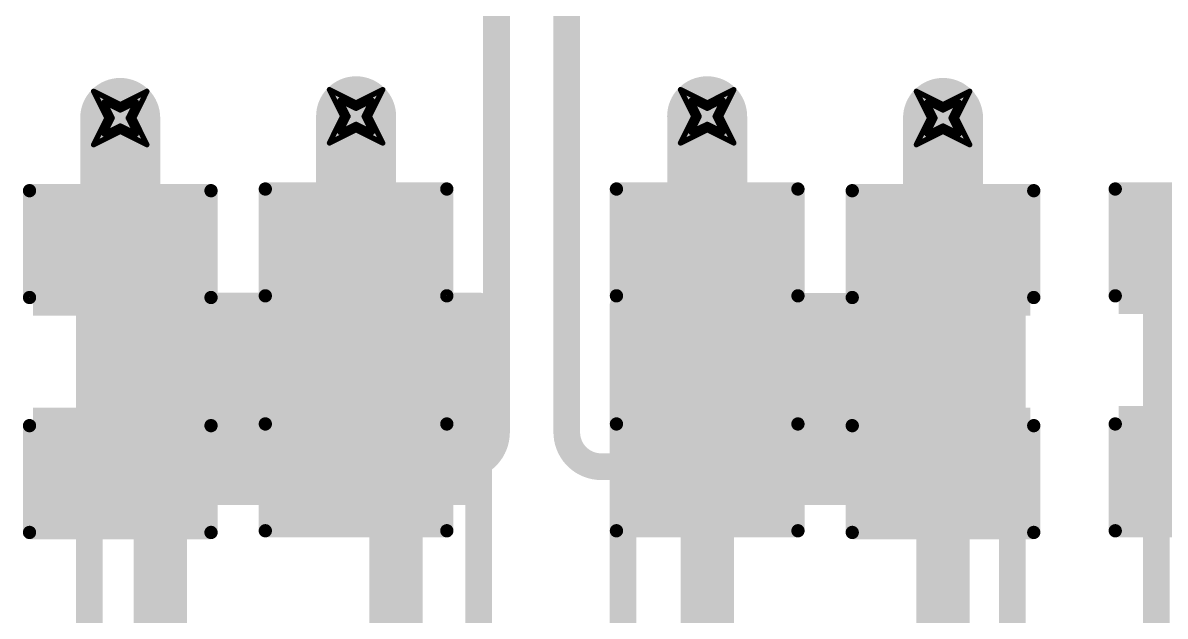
# Model space of a CAD drawing. Header units: inches. Extents: x -2 to 5376, y -4 to 5426.
# Drawn here: x 65.78 to 76.65, y 14.57 to 20.21 of the extents above; entities that cross this region are included whole.
import ezdxf

# ---------------------------------------------------------------- set-up
doc = ezdxf.new("R2010")
doc.units = ezdxf.units.IN
for name, color, linetype in [('Bottom Layer', 5, 'Continuous'), ('Bottom Overlay', 54, 'Continuous'), ('Bottom Paste', 16, 'Continuous'), ('Bottom Solder', 6, 'Continuous'), ('Drill Drawing', 1, 'Continuous'), ('Layer 1', 16, 'Continuous'), ('Layer 2', 76, 'Continuous'), ('Top Layer', 1, 'Continuous'), ('Top Overlay', 2, 'Continuous'), ('Top Paste', 8, 'Continuous'), ('Top Solder', 216, 'Continuous'), ('Via Holes', 16, 'Continuous')]:
    doc.layers.add(name, color=color, linetype=linetype)

# ---------------------------------------------------------------- blocks, each defined once
blk = doc.blocks.new('RES_2512_229')
at = {"layer": 'Top Layer'}
for points in [[(-4.05, 1.7), (-2.45, 1.7), (-2.45, -1.7), (-4.05, -1.7)], [(2.45, 1.7), (4.05, 1.7), (4.05, -1.7), (2.45, -1.7)]]:
    blk.add_hatch(color=1, dxfattribs=at).paths.add_polyline_path(points)
at = {"layer": 'Top Paste'}
for points in [[(-4.05, 1.7), (-2.45, 1.7), (-2.45, -1.7), (-4.05, -1.7)], [(2.45, 1.7), (4.05, 1.7), (4.05, -1.7), (2.45, -1.7)]]:
    blk.add_hatch(color=8, dxfattribs=at).paths.add_polyline_path(points)
at = {"layer": 'Top Solder'}
for points in [[(-4.152, 1.802), (-2.348, 1.802), (-2.348, -1.802), (-4.152, -1.802)], [(2.348, 1.802), (4.152, 1.802), (4.152, -1.802), (2.348, -1.802)]]:
    blk.add_hatch(color=216, dxfattribs=at).paths.add_polyline_path(points)
at = {"layer": 'Top Overlay'}
for points in [[(4.237, 1.854, 0.254, 0.254, 0), (-4.242, 1.854, 0.254, 0.254, 0)], [(-4.242, -1.854, 0.254, 0.254, 0), (-4.242, 1.854, 0.254, 0.254, 0)], [(4.237, -1.854, 0.254, 0.254, 0), (4.237, 1.854, 0.254, 0.254, 0)], [(4.237, -1.854, 0.254, 0.254, 0), (-4.242, -1.854, 0.254, 0.254, 0)]]:
    blk.add_lwpolyline(points, format="xyseb", dxfattribs=at)
for points in [[(-4.305, 1.854, 0.127, 0.127, 1), (-4.178, 1.854, 0.127, 0.127, 1)], [(-4.305, 1.854, 0.127, 0.127, 1), (-4.178, 1.854, 0.127, 0.127, 1)], [(4.173, 1.854, 0.127, 0.127, 1), (4.3, 1.854, 0.127, 0.127, 1)], [(4.173, 1.854, 0.127, 0.127, 1), (4.3, 1.854, 0.127, 0.127, 1)], [(-4.305, -1.854, 0.127, 0.127, 1), (-4.178, -1.854, 0.127, 0.127, 1)], [(-4.305, -1.854, 0.127, 0.127, 1), (-4.178, -1.854, 0.127, 0.127, 1)], [(4.173, -1.854, 0.127, 0.127, 1), (4.3, -1.854, 0.127, 0.127, 1)], [(4.173, -1.854, 0.127, 0.127, 1), (4.3, -1.854, 0.127, 0.127, 1)]]:
    blk.add_lwpolyline(points, format="xyseb", close=True, dxfattribs=at)
blk = doc.blocks.new('RES_2512_236')
at = {"layer": 'Top Layer'}
for points in [[(-4.05, 1.7), (-2.45, 1.7), (-2.45, -1.7), (-4.05, -1.7)], [(2.45, 1.7), (4.05, 1.7), (4.05, -1.7), (2.45, -1.7)]]:
    blk.add_hatch(color=1, dxfattribs=at).paths.add_polyline_path(points)
at = {"layer": 'Top Paste'}
for points in [[(-4.05, 1.7), (-2.45, 1.7), (-2.45, -1.7), (-4.05, -1.7)], [(2.45, 1.7), (4.05, 1.7), (4.05, -1.7), (2.45, -1.7)]]:
    blk.add_hatch(color=8, dxfattribs=at).paths.add_polyline_path(points)
at = {"layer": 'Top Solder'}
for points in [[(-4.152, 1.802), (-2.348, 1.802), (-2.348, -1.802), (-4.152, -1.802)], [(2.348, 1.802), (4.152, 1.802), (4.152, -1.802), (2.348, -1.802)]]:
    blk.add_hatch(color=216, dxfattribs=at).paths.add_polyline_path(points)
at = {"layer": 'Top Overlay'}
for points in [[(-4.242, 1.854, 0.254, 0.254, 0), (4.237, 1.854, 0.254, 0.254, 0)], [(-4.242, 1.854, 0.254, 0.254, 0), (-4.242, -1.854, 0.254, 0.254, 0)], [(4.237, 1.854, 0.254, 0.254, 0), (4.237, -1.854, 0.254, 0.254, 0)], [(-4.242, -1.854, 0.254, 0.254, 0), (4.237, -1.854, 0.254, 0.254, 0)]]:
    blk.add_lwpolyline(points, format="xyseb", dxfattribs=at)
for points in [[(-4.305, 1.854, 0.127, 0.127, 1), (-4.178, 1.854, 0.127, 0.127, 1)], [(-4.305, 1.854, 0.127, 0.127, 1), (-4.178, 1.854, 0.127, 0.127, 1)], [(4.173, 1.854, 0.127, 0.127, 1), (4.3, 1.854, 0.127, 0.127, 1)], [(4.173, 1.854, 0.127, 0.127, 1), (4.3, 1.854, 0.127, 0.127, 1)], [(-4.305, -1.854, 0.127, 0.127, 1), (-4.178, -1.854, 0.127, 0.127, 1)], [(-4.305, -1.854, 0.127, 0.127, 1), (-4.178, -1.854, 0.127, 0.127, 1)], [(4.173, -1.854, 0.127, 0.127, 1), (4.3, -1.854, 0.127, 0.127, 1)], [(4.173, -1.854, 0.127, 0.127, 1), (4.3, -1.854, 0.127, 0.127, 1)]]:
    blk.add_lwpolyline(points, format="xyseb", close=True, dxfattribs=at)
blk = doc.blocks.new('RES_2512_237')
at = {"layer": 'Top Layer'}
for points in [[(-4.05, 1.7), (-2.45, 1.7), (-2.45, -1.7), (-4.05, -1.7)], [(2.45, 1.7), (4.05, 1.7), (4.05, -1.7), (2.45, -1.7)]]:
    blk.add_hatch(color=1, dxfattribs=at).paths.add_polyline_path(points)
at = {"layer": 'Top Paste'}
for points in [[(-4.05, 1.7), (-2.45, 1.7), (-2.45, -1.7), (-4.05, -1.7)], [(2.45, 1.7), (4.05, 1.7), (4.05, -1.7), (2.45, -1.7)]]:
    blk.add_hatch(color=8, dxfattribs=at).paths.add_polyline_path(points)
at = {"layer": 'Top Solder'}
for points in [[(-4.152, 1.802), (-2.348, 1.802), (-2.348, -1.802), (-4.152, -1.802)], [(2.348, 1.802), (4.152, 1.802), (4.152, -1.802), (2.348, -1.802)]]:
    blk.add_hatch(color=216, dxfattribs=at).paths.add_polyline_path(points)
at = {"layer": 'Top Overlay'}
for points in [[(4.237, 1.854, 0.254, 0.254, 0), (-4.242, 1.854, 0.254, 0.254, 0)], [(-4.242, -1.854, 0.254, 0.254, 0), (-4.242, 1.854, 0.254, 0.254, 0)], [(4.237, -1.854, 0.254, 0.254, 0), (4.237, 1.854, 0.254, 0.254, 0)], [(4.237, -1.854, 0.254, 0.254, 0), (-4.242, -1.854, 0.254, 0.254, 0)]]:
    blk.add_lwpolyline(points, format="xyseb", dxfattribs=at)
for points in [[(-4.305, 1.854, 0.127, 0.127, 1), (-4.178, 1.854, 0.127, 0.127, 1)], [(-4.305, 1.854, 0.127, 0.127, 1), (-4.178, 1.854, 0.127, 0.127, 1)], [(4.173, 1.854, 0.127, 0.127, 1), (4.3, 1.854, 0.127, 0.127, 1)], [(4.173, 1.854, 0.127, 0.127, 1), (4.3, 1.854, 0.127, 0.127, 1)], [(-4.305, -1.854, 0.127, 0.127, 1), (-4.178, -1.854, 0.127, 0.127, 1)], [(-4.305, -1.854, 0.127, 0.127, 1), (-4.178, -1.854, 0.127, 0.127, 1)], [(4.173, -1.854, 0.127, 0.127, 1), (4.3, -1.854, 0.127, 0.127, 1)], [(4.173, -1.854, 0.127, 0.127, 1), (4.3, -1.854, 0.127, 0.127, 1)]]:
    blk.add_lwpolyline(points, format="xyseb", close=True, dxfattribs=at)
blk = doc.blocks.new('C___0805_B_342')
at = {"layer": 'Bottom Layer'}
for points in [[(-1.524, 0.762), (-0.508, 0.762), (-0.508, -0.762), (-1.524, -0.762)], [(0.508, 0.762), (1.524, 0.762), (1.524, -0.762), (0.508, -0.762)]]:
    blk.add_hatch(color=5, dxfattribs=at).paths.add_polyline_path(points)
at = {"layer": 'Bottom Paste'}
for points in [[(-1.524, 0.762), (-0.508, 0.762), (-0.508, -0.762), (-1.524, -0.762)], [(0.508, 0.762), (1.524, 0.762), (1.524, -0.762), (0.508, -0.762)]]:
    blk.add_hatch(color=16, dxfattribs=at).paths.add_polyline_path(points)
at = {"layer": 'Bottom Solder'}
for points in [[(-1.594, 0.832), (-0.438, 0.832), (-0.438, -0.832), (-1.594, -0.832)], [(0.438, 0.832), (1.594, 0.832), (1.594, -0.832), (0.438, -0.832)]]:
    blk.add_hatch(color=6, dxfattribs=at).paths.add_polyline_path(points)
at = {"layer": 'Bottom Overlay'}
for points in [[(-0.61, 0.864, 0.127, 0.127, 0), (-1.626, 0.864, 0.127, 0.127, 0)], [(-1.626, -0.864, 0.127, 0.127, 0), (-1.626, 0.864, 0.127, 0.127, 0)], [(1.626, 0.864, 0.127, 0.127, 0), (0.61, 0.864, 0.127, 0.127, 0)], [(1.626, -0.864, 0.127, 0.127, 0), (1.626, 0.864, 0.127, 0.127, 0)], [(-0.61, -0.864, 0.127, 0.127, 0), (-1.626, -0.864, 0.127, 0.127, 0)], [(1.626, -0.864, 0.127, 0.127, 0), (0.61, -0.864, 0.127, 0.127, 0)]]:
    blk.add_lwpolyline(points, format="xyseb", dxfattribs=at)
for points in [[(-1.657, 0.864, 0.0635, 0.0635, 1), (-1.594, 0.864, 0.0635, 0.0635, 1)], [(-1.657, 0.864, 0.0635, 0.0635, 1), (-1.594, 0.864, 0.0635, 0.0635, 1)], [(-0.641, 0.864, 0.0635, 0.0635, 1), (-0.578, 0.864, 0.0635, 0.0635, 1)], [(0.578, 0.864, 0.0635, 0.0635, 1), (0.641, 0.864, 0.0635, 0.0635, 1)], [(1.594, 0.864, 0.0635, 0.0635, 1), (1.657, 0.864, 0.0635, 0.0635, 1)], [(1.594, 0.864, 0.0635, 0.0635, 1), (1.657, 0.864, 0.0635, 0.0635, 1)], [(-1.657, -0.864, 0.0635, 0.0635, 1), (-1.594, -0.864, 0.0635, 0.0635, 1)], [(-1.657, -0.864, 0.0635, 0.0635, 1), (-1.594, -0.864, 0.0635, 0.0635, 1)], [(-0.641, -0.864, 0.0635, 0.0635, 1), (-0.578, -0.864, 0.0635, 0.0635, 1)], [(0.578, -0.864, 0.0635, 0.0635, 1), (0.641, -0.864, 0.0635, 0.0635, 1)], [(1.594, -0.864, 0.0635, 0.0635, 1), (1.657, -0.864, 0.0635, 0.0635, 1)], [(1.594, -0.864, 0.0635, 0.0635, 1), (1.657, -0.864, 0.0635, 0.0635, 1)]]:
    blk.add_lwpolyline(points, format="xyseb", close=True, dxfattribs=at)
blk = doc.blocks.new('C___0805_B_343')
at = {"layer": 'Bottom Layer'}
for points in [[(-1.524, 0.762), (-0.508, 0.762), (-0.508, -0.762), (-1.524, -0.762)], [(0.508, 0.762), (1.524, 0.762), (1.524, -0.762), (0.508, -0.762)]]:
    blk.add_hatch(color=5, dxfattribs=at).paths.add_polyline_path(points)
at = {"layer": 'Bottom Paste'}
for points in [[(-1.524, 0.762), (-0.508, 0.762), (-0.508, -0.762), (-1.524, -0.762)], [(0.508, 0.762), (1.524, 0.762), (1.524, -0.762), (0.508, -0.762)]]:
    blk.add_hatch(color=16, dxfattribs=at).paths.add_polyline_path(points)
at = {"layer": 'Bottom Solder'}
for points in [[(-1.594, 0.832), (-0.438, 0.832), (-0.438, -0.832), (-1.594, -0.832)], [(0.438, 0.832), (1.594, 0.832), (1.594, -0.832), (0.438, -0.832)]]:
    blk.add_hatch(color=6, dxfattribs=at).paths.add_polyline_path(points)
at = {"layer": 'Bottom Overlay'}
for points in [[(-1.626, 0.864, 0.127, 0.127, 0), (-0.61, 0.864, 0.127, 0.127, 0)], [(-1.626, 0.864, 0.127, 0.127, 0), (-1.626, -0.864, 0.127, 0.127, 0)], [(0.61, 0.864, 0.127, 0.127, 0), (1.626, 0.864, 0.127, 0.127, 0)], [(1.626, 0.864, 0.127, 0.127, 0), (1.626, -0.864, 0.127, 0.127, 0)], [(-1.626, -0.864, 0.127, 0.127, 0), (-0.61, -0.864, 0.127, 0.127, 0)], [(0.61, -0.864, 0.127, 0.127, 0), (1.626, -0.864, 0.127, 0.127, 0)]]:
    blk.add_lwpolyline(points, format="xyseb", dxfattribs=at)
for points in [[(-1.657, 0.864, 0.0635, 0.0635, 1), (-1.594, 0.864, 0.0635, 0.0635, 1)], [(-1.657, 0.864, 0.0635, 0.0635, 1), (-1.594, 0.864, 0.0635, 0.0635, 1)], [(-0.641, 0.864, 0.0635, 0.0635, 1), (-0.578, 0.864, 0.0635, 0.0635, 1)], [(0.578, 0.864, 0.0635, 0.0635, 1), (0.641, 0.864, 0.0635, 0.0635, 1)], [(1.594, 0.864, 0.0635, 0.0635, 1), (1.657, 0.864, 0.0635, 0.0635, 1)], [(1.594, 0.864, 0.0635, 0.0635, 1), (1.657, 0.864, 0.0635, 0.0635, 1)], [(-1.657, -0.864, 0.0635, 0.0635, 1), (-1.594, -0.864, 0.0635, 0.0635, 1)], [(-1.657, -0.864, 0.0635, 0.0635, 1), (-1.594, -0.864, 0.0635, 0.0635, 1)], [(-0.641, -0.864, 0.0635, 0.0635, 1), (-0.578, -0.864, 0.0635, 0.0635, 1)], [(0.578, -0.864, 0.0635, 0.0635, 1), (0.641, -0.864, 0.0635, 0.0635, 1)], [(1.594, -0.864, 0.0635, 0.0635, 1), (1.657, -0.864, 0.0635, 0.0635, 1)], [(1.594, -0.864, 0.0635, 0.0635, 1), (1.657, -0.864, 0.0635, 0.0635, 1)]]:
    blk.add_lwpolyline(points, format="xyseb", close=True, dxfattribs=at)
blk = doc.blocks.new('C___0805_B_344')
at = {"layer": 'Bottom Layer'}
for points in [[(-1.524, 0.762), (-0.508, 0.762), (-0.508, -0.762), (-1.524, -0.762)], [(0.508, 0.762), (1.524, 0.762), (1.524, -0.762), (0.508, -0.762)]]:
    blk.add_hatch(color=5, dxfattribs=at).paths.add_polyline_path(points)
at = {"layer": 'Bottom Paste'}
for points in [[(-1.524, 0.762), (-0.508, 0.762), (-0.508, -0.762), (-1.524, -0.762)], [(0.508, 0.762), (1.524, 0.762), (1.524, -0.762), (0.508, -0.762)]]:
    blk.add_hatch(color=16, dxfattribs=at).paths.add_polyline_path(points)
at = {"layer": 'Bottom Solder'}
for points in [[(-1.594, 0.832), (-0.438, 0.832), (-0.438, -0.832), (-1.594, -0.832)], [(0.438, 0.832), (1.594, 0.832), (1.594, -0.832), (0.438, -0.832)]]:
    blk.add_hatch(color=6, dxfattribs=at).paths.add_polyline_path(points)
at = {"layer": 'Bottom Overlay'}
for points in [[(-1.626, 0.864, 0.127, 0.127, 0), (-0.61, 0.864, 0.127, 0.127, 0)], [(-1.626, 0.864, 0.127, 0.127, 0), (-1.626, -0.864, 0.127, 0.127, 0)], [(0.61, 0.864, 0.127, 0.127, 0), (1.626, 0.864, 0.127, 0.127, 0)], [(1.626, 0.864, 0.127, 0.127, 0), (1.626, -0.864, 0.127, 0.127, 0)], [(-1.626, -0.864, 0.127, 0.127, 0), (-0.61, -0.864, 0.127, 0.127, 0)], [(0.61, -0.864, 0.127, 0.127, 0), (1.626, -0.864, 0.127, 0.127, 0)]]:
    blk.add_lwpolyline(points, format="xyseb", dxfattribs=at)
for points in [[(-1.657, 0.864, 0.0635, 0.0635, 1), (-1.594, 0.864, 0.0635, 0.0635, 1)], [(-1.657, 0.864, 0.0635, 0.0635, 1), (-1.594, 0.864, 0.0635, 0.0635, 1)], [(-0.641, 0.864, 0.0635, 0.0635, 1), (-0.578, 0.864, 0.0635, 0.0635, 1)], [(0.578, 0.864, 0.0635, 0.0635, 1), (0.641, 0.864, 0.0635, 0.0635, 1)], [(1.594, 0.864, 0.0635, 0.0635, 1), (1.657, 0.864, 0.0635, 0.0635, 1)], [(1.594, 0.864, 0.0635, 0.0635, 1), (1.657, 0.864, 0.0635, 0.0635, 1)], [(-1.657, -0.864, 0.0635, 0.0635, 1), (-1.594, -0.864, 0.0635, 0.0635, 1)], [(-1.657, -0.864, 0.0635, 0.0635, 1), (-1.594, -0.864, 0.0635, 0.0635, 1)], [(-0.641, -0.864, 0.0635, 0.0635, 1), (-0.578, -0.864, 0.0635, 0.0635, 1)], [(0.578, -0.864, 0.0635, 0.0635, 1), (0.641, -0.864, 0.0635, 0.0635, 1)], [(1.594, -0.864, 0.0635, 0.0635, 1), (1.657, -0.864, 0.0635, 0.0635, 1)], [(1.594, -0.864, 0.0635, 0.0635, 1), (1.657, -0.864, 0.0635, 0.0635, 1)]]:
    blk.add_lwpolyline(points, format="xyseb", close=True, dxfattribs=at)
blk = doc.blocks.new('C___0805_B_345')
at = {"layer": 'Bottom Layer'}
for points in [[(-1.524, 0.762), (-0.508, 0.762), (-0.508, -0.762), (-1.524, -0.762)], [(0.508, 0.762), (1.524, 0.762), (1.524, -0.762), (0.508, -0.762)]]:
    blk.add_hatch(color=5, dxfattribs=at).paths.add_polyline_path(points)
at = {"layer": 'Bottom Paste'}
for points in [[(-1.524, 0.762), (-0.508, 0.762), (-0.508, -0.762), (-1.524, -0.762)], [(0.508, 0.762), (1.524, 0.762), (1.524, -0.762), (0.508, -0.762)]]:
    blk.add_hatch(color=16, dxfattribs=at).paths.add_polyline_path(points)
at = {"layer": 'Bottom Solder'}
for points in [[(-1.594, 0.832), (-0.438, 0.832), (-0.438, -0.832), (-1.594, -0.832)], [(0.438, 0.832), (1.594, 0.832), (1.594, -0.832), (0.438, -0.832)]]:
    blk.add_hatch(color=6, dxfattribs=at).paths.add_polyline_path(points)
at = {"layer": 'Bottom Overlay'}
for points in [[(-0.61, 0.864, 0.127, 0.127, 0), (-1.626, 0.864, 0.127, 0.127, 0)], [(-1.626, -0.864, 0.127, 0.127, 0), (-1.626, 0.864, 0.127, 0.127, 0)], [(1.626, 0.864, 0.127, 0.127, 0), (0.61, 0.864, 0.127, 0.127, 0)], [(1.626, -0.864, 0.127, 0.127, 0), (1.626, 0.864, 0.127, 0.127, 0)], [(-0.61, -0.864, 0.127, 0.127, 0), (-1.626, -0.864, 0.127, 0.127, 0)], [(1.626, -0.864, 0.127, 0.127, 0), (0.61, -0.864, 0.127, 0.127, 0)]]:
    blk.add_lwpolyline(points, format="xyseb", dxfattribs=at)
for points in [[(-1.657, 0.864, 0.0635, 0.0635, 1), (-1.594, 0.864, 0.0635, 0.0635, 1)], [(-1.657, 0.864, 0.0635, 0.0635, 1), (-1.594, 0.864, 0.0635, 0.0635, 1)], [(-0.641, 0.864, 0.0635, 0.0635, 1), (-0.578, 0.864, 0.0635, 0.0635, 1)], [(0.578, 0.864, 0.0635, 0.0635, 1), (0.641, 0.864, 0.0635, 0.0635, 1)], [(1.594, 0.864, 0.0635, 0.0635, 1), (1.657, 0.864, 0.0635, 0.0635, 1)], [(1.594, 0.864, 0.0635, 0.0635, 1), (1.657, 0.864, 0.0635, 0.0635, 1)], [(-1.657, -0.864, 0.0635, 0.0635, 1), (-1.594, -0.864, 0.0635, 0.0635, 1)], [(-1.657, -0.864, 0.0635, 0.0635, 1), (-1.594, -0.864, 0.0635, 0.0635, 1)], [(-0.641, -0.864, 0.0635, 0.0635, 1), (-0.578, -0.864, 0.0635, 0.0635, 1)], [(0.578, -0.864, 0.0635, 0.0635, 1), (0.641, -0.864, 0.0635, 0.0635, 1)], [(1.594, -0.864, 0.0635, 0.0635, 1), (1.657, -0.864, 0.0635, 0.0635, 1)], [(1.594, -0.864, 0.0635, 0.0635, 1), (1.657, -0.864, 0.0635, 0.0635, 1)]]:
    blk.add_lwpolyline(points, format="xyseb", close=True, dxfattribs=at)
blk = doc.blocks.new('C___0805_B_346')
at = {"layer": 'Bottom Layer'}
for points in [[(-1.524, 0.762), (-0.508, 0.762), (-0.508, -0.762), (-1.524, -0.762)], [(0.508, 0.762), (1.524, 0.762), (1.524, -0.762), (0.508, -0.762)]]:
    blk.add_hatch(color=5, dxfattribs=at).paths.add_polyline_path(points)
at = {"layer": 'Bottom Paste'}
for points in [[(-1.524, 0.762), (-0.508, 0.762), (-0.508, -0.762), (-1.524, -0.762)], [(0.508, 0.762), (1.524, 0.762), (1.524, -0.762), (0.508, -0.762)]]:
    blk.add_hatch(color=16, dxfattribs=at).paths.add_polyline_path(points)
at = {"layer": 'Bottom Solder'}
for points in [[(-1.594, 0.832), (-0.438, 0.832), (-0.438, -0.832), (-1.594, -0.832)], [(0.438, 0.832), (1.594, 0.832), (1.594, -0.832), (0.438, -0.832)]]:
    blk.add_hatch(color=6, dxfattribs=at).paths.add_polyline_path(points)
at = {"layer": 'Bottom Overlay'}
for points in [[(-0.61, 0.864, 0.127, 0.127, 0), (-1.626, 0.864, 0.127, 0.127, 0)], [(-1.626, -0.864, 0.127, 0.127, 0), (-1.626, 0.864, 0.127, 0.127, 0)], [(1.626, 0.864, 0.127, 0.127, 0), (0.61, 0.864, 0.127, 0.127, 0)], [(1.626, -0.864, 0.127, 0.127, 0), (1.626, 0.864, 0.127, 0.127, 0)], [(-0.61, -0.864, 0.127, 0.127, 0), (-1.626, -0.864, 0.127, 0.127, 0)], [(1.626, -0.864, 0.127, 0.127, 0), (0.61, -0.864, 0.127, 0.127, 0)]]:
    blk.add_lwpolyline(points, format="xyseb", dxfattribs=at)
for points in [[(-1.657, 0.864, 0.0635, 0.0635, 1), (-1.594, 0.864, 0.0635, 0.0635, 1)], [(-1.657, 0.864, 0.0635, 0.0635, 1), (-1.594, 0.864, 0.0635, 0.0635, 1)], [(-0.641, 0.864, 0.0635, 0.0635, 1), (-0.578, 0.864, 0.0635, 0.0635, 1)], [(0.578, 0.864, 0.0635, 0.0635, 1), (0.641, 0.864, 0.0635, 0.0635, 1)], [(1.594, 0.864, 0.0635, 0.0635, 1), (1.657, 0.864, 0.0635, 0.0635, 1)], [(1.594, 0.864, 0.0635, 0.0635, 1), (1.657, 0.864, 0.0635, 0.0635, 1)], [(-1.657, -0.864, 0.0635, 0.0635, 1), (-1.594, -0.864, 0.0635, 0.0635, 1)], [(-1.657, -0.864, 0.0635, 0.0635, 1), (-1.594, -0.864, 0.0635, 0.0635, 1)], [(-0.641, -0.864, 0.0635, 0.0635, 1), (-0.578, -0.864, 0.0635, 0.0635, 1)], [(0.578, -0.864, 0.0635, 0.0635, 1), (0.641, -0.864, 0.0635, 0.0635, 1)], [(1.594, -0.864, 0.0635, 0.0635, 1), (1.657, -0.864, 0.0635, 0.0635, 1)], [(1.594, -0.864, 0.0635, 0.0635, 1), (1.657, -0.864, 0.0635, 0.0635, 1)]]:
    blk.add_lwpolyline(points, format="xyseb", close=True, dxfattribs=at)

msp = doc.modelspace()

# ---------------------------------------------------------------- hatches: boundary and pattern name
at = {"layer": 'Bottom Layer'}
h = msp.add_hatch(color=5, dxfattribs=at)
edge = h.paths.add_edge_path()
edge.add_arc((66.705, 19.304), 0.3, 0, 360)
h = msp.add_hatch(color=5, dxfattribs=at)
edge = h.paths.add_edge_path()
edge.add_arc((68.95, 19.32), 0.3, 0, 360)
h = msp.add_hatch(color=5, dxfattribs=at)
edge = h.paths.add_edge_path()
edge.add_arc((72.293, 19.32), 0.3, 0, 360)
h = msp.add_hatch(color=5, dxfattribs=at)
edge = h.paths.add_edge_path()
edge.add_arc((74.538, 19.304), 0.3, 0, 360)
at = {"layer": 'Layer 1'}
h = msp.add_hatch(color=16, dxfattribs=at)
edge = h.paths.add_edge_path()
edge.add_arc((66.705, 19.304), 0.3, 0, 360)
h = msp.add_hatch(color=16, dxfattribs=at)
edge = h.paths.add_edge_path()
edge.add_arc((68.95, 19.32), 0.3, 0, 360)
h = msp.add_hatch(color=16, dxfattribs=at)
edge = h.paths.add_edge_path()
edge.add_arc((72.293, 19.32), 0.3, 0, 360)
h = msp.add_hatch(color=16, dxfattribs=at)
edge = h.paths.add_edge_path()
edge.add_arc((74.538, 19.304), 0.3, 0, 360)
at = {"layer": 'Layer 2'}
h = msp.add_hatch(color=76, dxfattribs=at)
edge = h.paths.add_edge_path()
edge.add_arc((66.705, 19.304), 0.3, 0, 360)
h = msp.add_hatch(color=76, dxfattribs=at)
edge = h.paths.add_edge_path()
edge.add_arc((68.95, 19.32), 0.3, 0, 360)
h = msp.add_hatch(color=76, dxfattribs=at)
edge = h.paths.add_edge_path()
edge.add_arc((72.293, 19.32), 0.3, 0, 360)
h = msp.add_hatch(color=76, dxfattribs=at)
edge = h.paths.add_edge_path()
edge.add_arc((74.538, 19.304), 0.3, 0, 360)
at = {"layer": 'Top Layer'}
h = msp.add_hatch(color=1, dxfattribs=at)
edge = h.paths.add_edge_path()
edge.add_arc((66.705, 19.304), 0.3, 0, 360)
h = msp.add_hatch(color=1, dxfattribs=at)
edge = h.paths.add_edge_path()
edge.add_arc((68.95, 19.32), 0.3, 0, 360)
h = msp.add_hatch(color=1, dxfattribs=at)
edge = h.paths.add_edge_path()
edge.add_arc((72.293, 19.32), 0.3, 0, 360)
h = msp.add_hatch(color=1, dxfattribs=at)
edge = h.paths.add_edge_path()
edge.add_arc((74.538, 19.304), 0.3, 0, 360)
at = {"layer": 'Via Holes'}
h = msp.add_hatch(color=7, dxfattribs=at)
edge = h.paths.add_edge_path()
edge.add_arc((68.95, 19.32), 0.15, 0, 360)
h = msp.add_hatch(color=7, dxfattribs=at)
edge = h.paths.add_edge_path()
edge.add_arc((72.293, 19.32), 0.15, 0, 360)
h = msp.add_hatch(color=7, dxfattribs=at)
edge = h.paths.add_edge_path()
edge.add_arc((66.705, 19.304), 0.15, 0, 360)
h = msp.add_hatch(color=7, dxfattribs=at)
edge = h.paths.add_edge_path()
edge.add_arc((74.538, 19.304), 0.15, 0, 360)

# ---------------------------------------------------------------- linework, layer by layer
at = {"layer": 'Bottom Layer'}
for points in [[(70.287, 16.315, 0.254, 0.254, 0), (70.287, 22.98, 0.254, 0.254, 0)], [(70.956, 16.315, 0.254, 0.254, 0), (70.956, 22.517, 0.254, 0.254, 0)], [(66.705, 18.003, 0.762, 0.762, 0), (66.705, 19.304, 0.762, 0.762, 0)], [(68.95, 18.019, 0.762, 0.762, 0), (68.95, 19.32, 0.762, 0.762, 0)], [(72.293, 18.019, 0.762, 0.762, 0), (72.293, 19.32, 0.762, 0.762, 0)], [(74.538, 18.003, 0.762, 0.762, 0), (74.538, 19.304, 0.762, 0.762, 0)], [(70.287, 16.315, 0.254, 0.254, -0.414214), (69.96, 15.987, 0.254, 0.254, 0)], [(71.283, 15.987, 0.254, 0.254, -0.414214), (70.956, 16.315, 0.254, 0.254, 0)], [(67.086, 15.971, 0.508, 0.508, 0), (67.086, 15.717, 0.508, 0.508, 0)], [(69.331, 13.926, 0.508, 0.508, 0), (69.331, 15.987, 0.508, 0.508, 0)], [(72.293, 13.913, 0.508, 0.508, 0), (72.293, 15.974, 0.508, 0.508, 0)], [(74.538, 15.704, 0.508, 0.508, 0), (74.538, 15.958, 0.508, 0.508, 0)], [(68.95, 15.987, 0.254, 0.254, 0), (69.331, 15.987, 0.254, 0.254, 0)], [(69.331, 15.987, 0.254, 0.254, 0), (69.96, 15.987, 0.254, 0.254, 0)], [(71.283, 15.987, 0.254, 0.254, 0), (72.293, 15.987, 0.254, 0.254, 0)], [(72.292, 15.974, 0.254, 0.254, 0), (72.293, 15.974, 0.254, 0.254, 0)], [(67.086, 14.053, 0.508, 0.508, 0), (67.086, 15.717, 0.508, 0.508, 0)], [(74.538, 14.04, 0.508, 0.508, 0), (74.538, 15.704, 0.508, 0.508, 0)]]:
    msp.add_lwpolyline(points, format="xyseb", dxfattribs=at)
for points in [[(66.514, 19.304, 0.381, 0.381, 1), (66.895, 19.304, 0.381, 0.381, 1)], [(68.76, 19.32, 0.381, 0.381, 1), (69.141, 19.32, 0.381, 0.381, 1)], [(72.102, 19.32, 0.381, 0.381, 1), (72.483, 19.32, 0.381, 0.381, 1)], [(74.348, 19.304, 0.381, 0.381, 1), (74.729, 19.304, 0.381, 0.381, 1)], [(66.514, 18.003, 0.381, 0.381, 1), (66.895, 18.003, 0.381, 0.381, 1)], [(68.76, 18.019, 0.381, 0.381, 1), (69.141, 18.019, 0.381, 0.381, 1)], [(72.102, 18.019, 0.381, 0.381, 1), (72.483, 18.019, 0.381, 0.381, 1)], [(74.348, 18.003, 0.381, 0.381, 1), (74.729, 18.003, 0.381, 0.381, 1)], [(70.224, 16.315, 0.127, 0.127, 1), (70.351, 16.315, 0.127, 0.127, 1)], [(70.224, 16.315, 0.127, 0.127, 1), (70.351, 16.315, 0.127, 0.127, 1)], [(70.892, 16.315, 0.127, 0.127, 1), (71.019, 16.315, 0.127, 0.127, 1)], [(70.892, 16.315, 0.127, 0.127, 1), (71.019, 16.315, 0.127, 0.127, 1)], [(66.959, 15.971, 0.254, 0.254, 1), (67.213, 15.971, 0.254, 0.254, 1)], [(69.204, 15.987, 0.254, 0.254, 1), (69.458, 15.987, 0.254, 0.254, 1)], [(72.166, 15.974, 0.254, 0.254, 1), (72.42, 15.974, 0.254, 0.254, 1)], [(74.411, 15.958, 0.254, 0.254, 1), (74.665, 15.958, 0.254, 0.254, 1)], [(68.887, 15.987, 0.127, 0.127, 1), (69.014, 15.987, 0.127, 0.127, 1)], [(69.268, 15.987, 0.127, 0.127, 1), (69.395, 15.987, 0.127, 0.127, 1)], [(69.268, 15.987, 0.127, 0.127, 1), (69.395, 15.987, 0.127, 0.127, 1)], [(69.896, 15.987, 0.127, 0.127, 1), (70.023, 15.987, 0.127, 0.127, 1)], [(69.896, 15.987, 0.127, 0.127, 1), (70.023, 15.987, 0.127, 0.127, 1)], [(71.22, 15.987, 0.127, 0.127, 1), (71.347, 15.987, 0.127, 0.127, 1)], [(71.22, 15.987, 0.127, 0.127, 1), (71.347, 15.987, 0.127, 0.127, 1)], [(72.229, 15.974, 0.127, 0.127, 1), (72.356, 15.974, 0.127, 0.127, 1)], [(72.229, 15.987, 0.127, 0.127, 1), (72.356, 15.987, 0.127, 0.127, 1)], [(72.229, 15.974, 0.127, 0.127, 1), (72.356, 15.974, 0.127, 0.127, 1)], [(66.959, 15.717, 0.254, 0.254, 1), (67.213, 15.717, 0.254, 0.254, 1)], [(66.959, 15.717, 0.254, 0.254, 1), (67.213, 15.717, 0.254, 0.254, 1)], [(74.411, 15.704, 0.254, 0.254, 1), (74.665, 15.704, 0.254, 0.254, 1)], [(74.411, 15.704, 0.254, 0.254, 1), (74.665, 15.704, 0.254, 0.254, 1)]]:
    msp.add_lwpolyline(points, format="xyseb", close=True, dxfattribs=at)
at = {"layer": 'Drill Drawing'}
for points in [[(66.451, 19.558, 0.0508, 0.0508, 0), (66.705, 19.431, 0.0508, 0.0508, 0)], [(66.451, 19.558, 0.0508, 0.0508, 0), (66.578, 19.304, 0.0508, 0.0508, 0)], [(66.705, 19.431, 0.0508, 0.0508, 0), (66.959, 19.558, 0.0508, 0.0508, 0)], [(66.832, 19.304, 0.0508, 0.0508, 0), (66.959, 19.558, 0.0508, 0.0508, 0)], [(68.696, 19.574, 0.0508, 0.0508, 0), (68.95, 19.447, 0.0508, 0.0508, 0)], [(68.696, 19.574, 0.0508, 0.0508, 0), (68.823, 19.32, 0.0508, 0.0508, 0)], [(68.95, 19.447, 0.0508, 0.0508, 0), (69.204, 19.574, 0.0508, 0.0508, 0)], [(69.077, 19.32, 0.0508, 0.0508, 0), (69.204, 19.574, 0.0508, 0.0508, 0)], [(72.039, 19.574, 0.0508, 0.0508, 0), (72.293, 19.447, 0.0508, 0.0508, 0)], [(72.039, 19.574, 0.0508, 0.0508, 0), (72.166, 19.32, 0.0508, 0.0508, 0)], [(72.293, 19.447, 0.0508, 0.0508, 0), (72.547, 19.574, 0.0508, 0.0508, 0)], [(72.42, 19.32, 0.0508, 0.0508, 0), (72.547, 19.574, 0.0508, 0.0508, 0)], [(74.284, 19.558, 0.0508, 0.0508, 0), (74.538, 19.431, 0.0508, 0.0508, 0)], [(74.284, 19.558, 0.0508, 0.0508, 0), (74.411, 19.304, 0.0508, 0.0508, 0)], [(74.538, 19.431, 0.0508, 0.0508, 0), (74.792, 19.558, 0.0508, 0.0508, 0)], [(74.665, 19.304, 0.0508, 0.0508, 0), (74.792, 19.558, 0.0508, 0.0508, 0)], [(66.552, 19.456, 0.0508, 0.0508, 0), (66.705, 19.38, 0.0508, 0.0508, 0)], [(66.552, 19.456, 0.0508, 0.0508, 0), (66.628, 19.304, 0.0508, 0.0508, 0)], [(66.705, 19.38, 0.0508, 0.0508, 0), (66.857, 19.456, 0.0508, 0.0508, 0)], [(66.781, 19.304, 0.0508, 0.0508, 0), (66.857, 19.456, 0.0508, 0.0508, 0)], [(68.798, 19.472, 0.0508, 0.0508, 0), (68.95, 19.396, 0.0508, 0.0508, 0)], [(68.798, 19.472, 0.0508, 0.0508, 0), (68.874, 19.32, 0.0508, 0.0508, 0)], [(68.95, 19.396, 0.0508, 0.0508, 0), (69.103, 19.472, 0.0508, 0.0508, 0)], [(69.027, 19.32, 0.0508, 0.0508, 0), (69.103, 19.472, 0.0508, 0.0508, 0)], [(72.14, 19.472, 0.0508, 0.0508, 0), (72.293, 19.396, 0.0508, 0.0508, 0)], [(72.14, 19.472, 0.0508, 0.0508, 0), (72.217, 19.32, 0.0508, 0.0508, 0)], [(72.293, 19.396, 0.0508, 0.0508, 0), (72.445, 19.472, 0.0508, 0.0508, 0)], [(72.369, 19.32, 0.0508, 0.0508, 0), (72.445, 19.472, 0.0508, 0.0508, 0)], [(74.386, 19.456, 0.0508, 0.0508, 0), (74.538, 19.38, 0.0508, 0.0508, 0)], [(74.386, 19.456, 0.0508, 0.0508, 0), (74.462, 19.304, 0.0508, 0.0508, 0)], [(74.538, 19.38, 0.0508, 0.0508, 0), (74.691, 19.456, 0.0508, 0.0508, 0)], [(74.614, 19.304, 0.0508, 0.0508, 0), (74.691, 19.456, 0.0508, 0.0508, 0)], [(66.451, 19.05, 0.0508, 0.0508, 0), (66.578, 19.304, 0.0508, 0.0508, 0)], [(66.552, 19.152, 0.0508, 0.0508, 0), (66.628, 19.304, 0.0508, 0.0508, 0)], [(66.552, 19.152, 0.0508, 0.0508, 0), (66.705, 19.228, 0.0508, 0.0508, 0)], [(66.705, 19.228, 0.0508, 0.0508, 0), (66.857, 19.152, 0.0508, 0.0508, 0)], [(66.781, 19.304, 0.0508, 0.0508, 0), (66.857, 19.152, 0.0508, 0.0508, 0)], [(66.832, 19.304, 0.0508, 0.0508, 0), (66.959, 19.05, 0.0508, 0.0508, 0)], [(68.696, 19.066, 0.0508, 0.0508, 0), (68.823, 19.32, 0.0508, 0.0508, 0)], [(68.798, 19.168, 0.0508, 0.0508, 0), (68.874, 19.32, 0.0508, 0.0508, 0)], [(68.798, 19.168, 0.0508, 0.0508, 0), (68.95, 19.244, 0.0508, 0.0508, 0)], [(68.95, 19.244, 0.0508, 0.0508, 0), (69.103, 19.168, 0.0508, 0.0508, 0)], [(69.027, 19.32, 0.0508, 0.0508, 0), (69.103, 19.168, 0.0508, 0.0508, 0)], [(69.077, 19.32, 0.0508, 0.0508, 0), (69.204, 19.066, 0.0508, 0.0508, 0)], [(72.039, 19.066, 0.0508, 0.0508, 0), (72.166, 19.32, 0.0508, 0.0508, 0)], [(72.14, 19.168, 0.0508, 0.0508, 0), (72.217, 19.32, 0.0508, 0.0508, 0)], [(72.14, 19.168, 0.0508, 0.0508, 0), (72.293, 19.244, 0.0508, 0.0508, 0)], [(72.293, 19.244, 0.0508, 0.0508, 0), (72.445, 19.168, 0.0508, 0.0508, 0)], [(72.369, 19.32, 0.0508, 0.0508, 0), (72.445, 19.168, 0.0508, 0.0508, 0)], [(72.42, 19.32, 0.0508, 0.0508, 0), (72.547, 19.066, 0.0508, 0.0508, 0)], [(74.284, 19.05, 0.0508, 0.0508, 0), (74.411, 19.304, 0.0508, 0.0508, 0)], [(74.386, 19.152, 0.0508, 0.0508, 0), (74.462, 19.304, 0.0508, 0.0508, 0)], [(74.386, 19.152, 0.0508, 0.0508, 0), (74.538, 19.228, 0.0508, 0.0508, 0)], [(74.538, 19.228, 0.0508, 0.0508, 0), (74.691, 19.152, 0.0508, 0.0508, 0)], [(74.614, 19.304, 0.0508, 0.0508, 0), (74.691, 19.152, 0.0508, 0.0508, 0)], [(74.665, 19.304, 0.0508, 0.0508, 0), (74.792, 19.05, 0.0508, 0.0508, 0)], [(66.451, 19.05, 0.0508, 0.0508, 0), (66.705, 19.177, 0.0508, 0.0508, 0)], [(66.705, 19.177, 0.0508, 0.0508, 0), (66.959, 19.05, 0.0508, 0.0508, 0)], [(68.696, 19.066, 0.0508, 0.0508, 0), (68.95, 19.193, 0.0508, 0.0508, 0)], [(68.95, 19.193, 0.0508, 0.0508, 0), (69.204, 19.066, 0.0508, 0.0508, 0)], [(72.039, 19.066, 0.0508, 0.0508, 0), (72.293, 19.193, 0.0508, 0.0508, 0)], [(72.293, 19.193, 0.0508, 0.0508, 0), (72.547, 19.066, 0.0508, 0.0508, 0)], [(74.284, 19.05, 0.0508, 0.0508, 0), (74.538, 19.177, 0.0508, 0.0508, 0)], [(74.538, 19.177, 0.0508, 0.0508, 0), (74.792, 19.05, 0.0508, 0.0508, 0)]]:
    msp.add_lwpolyline(points, format="xyseb", dxfattribs=at)
for points in [[(66.438, 19.558, 0.0254, 0.0254, 1), (66.463, 19.558, 0.0254, 0.0254, 1)], [(66.438, 19.558, 0.0254, 0.0254, 1), (66.463, 19.558, 0.0254, 0.0254, 1)], [(66.946, 19.558, 0.0254, 0.0254, 1), (66.971, 19.558, 0.0254, 0.0254, 1)], [(66.946, 19.558, 0.0254, 0.0254, 1), (66.971, 19.558, 0.0254, 0.0254, 1)], [(68.684, 19.574, 0.0254, 0.0254, 1), (68.709, 19.574, 0.0254, 0.0254, 1)], [(68.684, 19.574, 0.0254, 0.0254, 1), (68.709, 19.574, 0.0254, 0.0254, 1)], [(69.192, 19.574, 0.0254, 0.0254, 1), (69.217, 19.574, 0.0254, 0.0254, 1)], [(69.192, 19.574, 0.0254, 0.0254, 1), (69.217, 19.574, 0.0254, 0.0254, 1)], [(72.026, 19.574, 0.0254, 0.0254, 1), (72.051, 19.574, 0.0254, 0.0254, 1)], [(72.026, 19.574, 0.0254, 0.0254, 1), (72.051, 19.574, 0.0254, 0.0254, 1)], [(72.534, 19.574, 0.0254, 0.0254, 1), (72.559, 19.574, 0.0254, 0.0254, 1)], [(72.534, 19.574, 0.0254, 0.0254, 1), (72.559, 19.574, 0.0254, 0.0254, 1)], [(74.272, 19.558, 0.0254, 0.0254, 1), (74.297, 19.558, 0.0254, 0.0254, 1)], [(74.272, 19.558, 0.0254, 0.0254, 1), (74.297, 19.558, 0.0254, 0.0254, 1)], [(74.78, 19.558, 0.0254, 0.0254, 1), (74.805, 19.558, 0.0254, 0.0254, 1)], [(74.78, 19.558, 0.0254, 0.0254, 1), (74.805, 19.558, 0.0254, 0.0254, 1)], [(66.539, 19.456, 0.0254, 0.0254, 1), (66.565, 19.456, 0.0254, 0.0254, 1)], [(66.539, 19.456, 0.0254, 0.0254, 1), (66.565, 19.456, 0.0254, 0.0254, 1)], [(66.844, 19.456, 0.0254, 0.0254, 1), (66.87, 19.456, 0.0254, 0.0254, 1)], [(66.844, 19.456, 0.0254, 0.0254, 1), (66.87, 19.456, 0.0254, 0.0254, 1)], [(68.785, 19.472, 0.0254, 0.0254, 1), (68.811, 19.472, 0.0254, 0.0254, 1)], [(68.785, 19.472, 0.0254, 0.0254, 1), (68.811, 19.472, 0.0254, 0.0254, 1)], [(68.938, 19.447, 0.0254, 0.0254, 1), (68.963, 19.447, 0.0254, 0.0254, 1)], [(68.938, 19.447, 0.0254, 0.0254, 1), (68.963, 19.447, 0.0254, 0.0254, 1)], [(69.09, 19.472, 0.0254, 0.0254, 1), (69.116, 19.472, 0.0254, 0.0254, 1)], [(69.09, 19.472, 0.0254, 0.0254, 1), (69.116, 19.472, 0.0254, 0.0254, 1)], [(72.128, 19.472, 0.0254, 0.0254, 1), (72.153, 19.472, 0.0254, 0.0254, 1)], [(72.128, 19.472, 0.0254, 0.0254, 1), (72.153, 19.472, 0.0254, 0.0254, 1)], [(72.28, 19.447, 0.0254, 0.0254, 1), (72.305, 19.447, 0.0254, 0.0254, 1)], [(72.28, 19.447, 0.0254, 0.0254, 1), (72.305, 19.447, 0.0254, 0.0254, 1)], [(72.432, 19.472, 0.0254, 0.0254, 1), (72.458, 19.472, 0.0254, 0.0254, 1)], [(72.432, 19.472, 0.0254, 0.0254, 1), (72.458, 19.472, 0.0254, 0.0254, 1)], [(74.373, 19.456, 0.0254, 0.0254, 1), (74.399, 19.456, 0.0254, 0.0254, 1)], [(74.373, 19.456, 0.0254, 0.0254, 1), (74.399, 19.456, 0.0254, 0.0254, 1)], [(74.678, 19.456, 0.0254, 0.0254, 1), (74.703, 19.456, 0.0254, 0.0254, 1)], [(74.678, 19.456, 0.0254, 0.0254, 1), (74.703, 19.456, 0.0254, 0.0254, 1)], [(66.692, 19.431, 0.0254, 0.0254, 1), (66.717, 19.431, 0.0254, 0.0254, 1)], [(66.692, 19.431, 0.0254, 0.0254, 1), (66.717, 19.431, 0.0254, 0.0254, 1)], [(66.692, 19.38, 0.0254, 0.0254, 1), (66.717, 19.38, 0.0254, 0.0254, 1)], [(66.692, 19.38, 0.0254, 0.0254, 1), (66.717, 19.38, 0.0254, 0.0254, 1)], [(68.938, 19.396, 0.0254, 0.0254, 1), (68.963, 19.396, 0.0254, 0.0254, 1)], [(68.938, 19.396, 0.0254, 0.0254, 1), (68.963, 19.396, 0.0254, 0.0254, 1)], [(72.28, 19.396, 0.0254, 0.0254, 1), (72.305, 19.396, 0.0254, 0.0254, 1)], [(72.28, 19.396, 0.0254, 0.0254, 1), (72.305, 19.396, 0.0254, 0.0254, 1)], [(74.526, 19.431, 0.0254, 0.0254, 1), (74.551, 19.431, 0.0254, 0.0254, 1)], [(74.526, 19.431, 0.0254, 0.0254, 1), (74.551, 19.431, 0.0254, 0.0254, 1)], [(74.526, 19.38, 0.0254, 0.0254, 1), (74.551, 19.38, 0.0254, 0.0254, 1)], [(74.526, 19.38, 0.0254, 0.0254, 1), (74.551, 19.38, 0.0254, 0.0254, 1)], [(66.565, 19.304, 0.0254, 0.0254, 1), (66.59, 19.304, 0.0254, 0.0254, 1)], [(66.565, 19.304, 0.0254, 0.0254, 1), (66.59, 19.304, 0.0254, 0.0254, 1)], [(66.616, 19.304, 0.0254, 0.0254, 1), (66.641, 19.304, 0.0254, 0.0254, 1)], [(66.616, 19.304, 0.0254, 0.0254, 1), (66.641, 19.304, 0.0254, 0.0254, 1)], [(66.692, 19.228, 0.0254, 0.0254, 1), (66.717, 19.228, 0.0254, 0.0254, 1)], [(66.692, 19.228, 0.0254, 0.0254, 1), (66.717, 19.228, 0.0254, 0.0254, 1)], [(66.768, 19.304, 0.0254, 0.0254, 1), (66.793, 19.304, 0.0254, 0.0254, 1)], [(66.768, 19.304, 0.0254, 0.0254, 1), (66.793, 19.304, 0.0254, 0.0254, 1)], [(66.819, 19.304, 0.0254, 0.0254, 1), (66.844, 19.304, 0.0254, 0.0254, 1)], [(66.819, 19.304, 0.0254, 0.0254, 1), (66.844, 19.304, 0.0254, 0.0254, 1)], [(68.811, 19.32, 0.0254, 0.0254, 1), (68.836, 19.32, 0.0254, 0.0254, 1)], [(68.811, 19.32, 0.0254, 0.0254, 1), (68.836, 19.32, 0.0254, 0.0254, 1)], [(68.862, 19.32, 0.0254, 0.0254, 1), (68.887, 19.32, 0.0254, 0.0254, 1)], [(68.862, 19.32, 0.0254, 0.0254, 1), (68.887, 19.32, 0.0254, 0.0254, 1)], [(68.938, 19.244, 0.0254, 0.0254, 1), (68.963, 19.244, 0.0254, 0.0254, 1)], [(68.938, 19.244, 0.0254, 0.0254, 1), (68.963, 19.244, 0.0254, 0.0254, 1)], [(69.014, 19.32, 0.0254, 0.0254, 1), (69.039, 19.32, 0.0254, 0.0254, 1)], [(69.014, 19.32, 0.0254, 0.0254, 1), (69.039, 19.32, 0.0254, 0.0254, 1)], [(69.065, 19.32, 0.0254, 0.0254, 1), (69.09, 19.32, 0.0254, 0.0254, 1)], [(69.065, 19.32, 0.0254, 0.0254, 1), (69.09, 19.32, 0.0254, 0.0254, 1)], [(72.153, 19.32, 0.0254, 0.0254, 1), (72.178, 19.32, 0.0254, 0.0254, 1)], [(72.153, 19.32, 0.0254, 0.0254, 1), (72.178, 19.32, 0.0254, 0.0254, 1)], [(72.204, 19.32, 0.0254, 0.0254, 1), (72.229, 19.32, 0.0254, 0.0254, 1)], [(72.204, 19.32, 0.0254, 0.0254, 1), (72.229, 19.32, 0.0254, 0.0254, 1)], [(72.28, 19.244, 0.0254, 0.0254, 1), (72.305, 19.244, 0.0254, 0.0254, 1)], [(72.28, 19.244, 0.0254, 0.0254, 1), (72.305, 19.244, 0.0254, 0.0254, 1)], [(72.356, 19.32, 0.0254, 0.0254, 1), (72.382, 19.32, 0.0254, 0.0254, 1)], [(72.356, 19.32, 0.0254, 0.0254, 1), (72.382, 19.32, 0.0254, 0.0254, 1)], [(72.407, 19.32, 0.0254, 0.0254, 1), (72.432, 19.32, 0.0254, 0.0254, 1)], [(72.407, 19.32, 0.0254, 0.0254, 1), (72.432, 19.32, 0.0254, 0.0254, 1)], [(74.399, 19.304, 0.0254, 0.0254, 1), (74.424, 19.304, 0.0254, 0.0254, 1)], [(74.399, 19.304, 0.0254, 0.0254, 1), (74.424, 19.304, 0.0254, 0.0254, 1)], [(74.449, 19.304, 0.0254, 0.0254, 1), (74.475, 19.304, 0.0254, 0.0254, 1)], [(74.449, 19.304, 0.0254, 0.0254, 1), (74.475, 19.304, 0.0254, 0.0254, 1)], [(74.526, 19.228, 0.0254, 0.0254, 1), (74.551, 19.228, 0.0254, 0.0254, 1)], [(74.526, 19.228, 0.0254, 0.0254, 1), (74.551, 19.228, 0.0254, 0.0254, 1)], [(74.602, 19.304, 0.0254, 0.0254, 1), (74.627, 19.304, 0.0254, 0.0254, 1)], [(74.602, 19.304, 0.0254, 0.0254, 1), (74.627, 19.304, 0.0254, 0.0254, 1)], [(74.653, 19.304, 0.0254, 0.0254, 1), (74.678, 19.304, 0.0254, 0.0254, 1)], [(74.653, 19.304, 0.0254, 0.0254, 1), (74.678, 19.304, 0.0254, 0.0254, 1)], [(66.539, 19.152, 0.0254, 0.0254, 1), (66.565, 19.152, 0.0254, 0.0254, 1)], [(66.539, 19.152, 0.0254, 0.0254, 1), (66.565, 19.152, 0.0254, 0.0254, 1)], [(66.692, 19.177, 0.0254, 0.0254, 1), (66.717, 19.177, 0.0254, 0.0254, 1)], [(66.692, 19.177, 0.0254, 0.0254, 1), (66.717, 19.177, 0.0254, 0.0254, 1)], [(66.844, 19.152, 0.0254, 0.0254, 1), (66.87, 19.152, 0.0254, 0.0254, 1)], [(66.844, 19.152, 0.0254, 0.0254, 1), (66.87, 19.152, 0.0254, 0.0254, 1)], [(68.785, 19.168, 0.0254, 0.0254, 1), (68.811, 19.168, 0.0254, 0.0254, 1)], [(68.785, 19.168, 0.0254, 0.0254, 1), (68.811, 19.168, 0.0254, 0.0254, 1)], [(68.938, 19.193, 0.0254, 0.0254, 1), (68.963, 19.193, 0.0254, 0.0254, 1)], [(68.938, 19.193, 0.0254, 0.0254, 1), (68.963, 19.193, 0.0254, 0.0254, 1)], [(69.09, 19.168, 0.0254, 0.0254, 1), (69.116, 19.168, 0.0254, 0.0254, 1)], [(69.09, 19.168, 0.0254, 0.0254, 1), (69.116, 19.168, 0.0254, 0.0254, 1)], [(72.128, 19.168, 0.0254, 0.0254, 1), (72.153, 19.168, 0.0254, 0.0254, 1)], [(72.128, 19.168, 0.0254, 0.0254, 1), (72.153, 19.168, 0.0254, 0.0254, 1)], [(72.28, 19.193, 0.0254, 0.0254, 1), (72.305, 19.193, 0.0254, 0.0254, 1)], [(72.28, 19.193, 0.0254, 0.0254, 1), (72.305, 19.193, 0.0254, 0.0254, 1)], [(72.432, 19.168, 0.0254, 0.0254, 1), (72.458, 19.168, 0.0254, 0.0254, 1)], [(72.432, 19.168, 0.0254, 0.0254, 1), (72.458, 19.168, 0.0254, 0.0254, 1)], [(74.373, 19.152, 0.0254, 0.0254, 1), (74.399, 19.152, 0.0254, 0.0254, 1)], [(74.373, 19.152, 0.0254, 0.0254, 1), (74.399, 19.152, 0.0254, 0.0254, 1)], [(74.526, 19.177, 0.0254, 0.0254, 1), (74.551, 19.177, 0.0254, 0.0254, 1)], [(74.526, 19.177, 0.0254, 0.0254, 1), (74.551, 19.177, 0.0254, 0.0254, 1)], [(74.678, 19.152, 0.0254, 0.0254, 1), (74.703, 19.152, 0.0254, 0.0254, 1)], [(74.678, 19.152, 0.0254, 0.0254, 1), (74.703, 19.152, 0.0254, 0.0254, 1)], [(66.438, 19.05, 0.0254, 0.0254, 1), (66.463, 19.05, 0.0254, 0.0254, 1)], [(66.438, 19.05, 0.0254, 0.0254, 1), (66.463, 19.05, 0.0254, 0.0254, 1)], [(66.946, 19.05, 0.0254, 0.0254, 1), (66.971, 19.05, 0.0254, 0.0254, 1)], [(66.946, 19.05, 0.0254, 0.0254, 1), (66.971, 19.05, 0.0254, 0.0254, 1)], [(68.684, 19.066, 0.0254, 0.0254, 1), (68.709, 19.066, 0.0254, 0.0254, 1)], [(68.684, 19.066, 0.0254, 0.0254, 1), (68.709, 19.066, 0.0254, 0.0254, 1)], [(69.192, 19.066, 0.0254, 0.0254, 1), (69.217, 19.066, 0.0254, 0.0254, 1)], [(69.192, 19.066, 0.0254, 0.0254, 1), (69.217, 19.066, 0.0254, 0.0254, 1)], [(72.026, 19.066, 0.0254, 0.0254, 1), (72.051, 19.066, 0.0254, 0.0254, 1)], [(72.026, 19.066, 0.0254, 0.0254, 1), (72.051, 19.066, 0.0254, 0.0254, 1)], [(72.534, 19.066, 0.0254, 0.0254, 1), (72.559, 19.066, 0.0254, 0.0254, 1)], [(72.534, 19.066, 0.0254, 0.0254, 1), (72.559, 19.066, 0.0254, 0.0254, 1)], [(74.272, 19.05, 0.0254, 0.0254, 1), (74.297, 19.05, 0.0254, 0.0254, 1)], [(74.272, 19.05, 0.0254, 0.0254, 1), (74.297, 19.05, 0.0254, 0.0254, 1)], [(74.78, 19.05, 0.0254, 0.0254, 1), (74.805, 19.05, 0.0254, 0.0254, 1)], [(74.78, 19.05, 0.0254, 0.0254, 1), (74.805, 19.05, 0.0254, 0.0254, 1)]]:
    msp.add_lwpolyline(points, format="xyseb", close=True, dxfattribs=at)
at = {"layer": 'Top Layer'}
for points in [[(68.95, 16.944, 0.762, 0.762, 0), (68.95, 19.32, 0.762, 0.762, 0)], [(72.293, 16.944, 0.762, 0.762, 0), (72.293, 19.32, 0.762, 0.762, 0)], [(68.531, 16.525, 0.762, 0.762, 0), (68.95, 16.944, 0.762, 0.762, 0)], [(72.293, 16.944, 0.762, 0.762, 0), (72.712, 16.525, 0.762, 0.762, 0)], [(74.119, 16.525, 0.762, 0.762, 0), (74.538, 16.944, 0.762, 0.762, 0)], [(68.264, 16.525, 0.762, 0.762, 0), (68.531, 16.525, 0.762, 0.762, 0)], [(72.712, 16.525, 0.762, 0.762, 0), (73.344, 16.525, 0.762, 0.762, 0)], [(73.344, 16.525, 0.762, 0.762, 0), (74.119, 16.525, 0.762, 0.762, 0)]]:
    msp.add_lwpolyline(points, format="xyseb", dxfattribs=at)
for points in [[(68.76, 19.32, 0.381, 0.381, 1), (69.141, 19.32, 0.381, 0.381, 1)], [(72.102, 19.32, 0.381, 0.381, 1), (72.483, 19.32, 0.381, 0.381, 1)], [(68.76, 16.944, 0.381, 0.381, 1), (69.141, 16.944, 0.381, 0.381, 1)], [(68.76, 16.944, 0.381, 0.381, 1), (69.141, 16.944, 0.381, 0.381, 1)], [(72.102, 16.944, 0.381, 0.381, 1), (72.483, 16.944, 0.381, 0.381, 1)], [(72.102, 16.944, 0.381, 0.381, 1), (72.483, 16.944, 0.381, 0.381, 1)], [(74.348, 16.944, 0.381, 0.381, 1), (74.729, 16.944, 0.381, 0.381, 1)], [(68.074, 16.525, 0.381, 0.381, 1), (68.455, 16.525, 0.381, 0.381, 1)], [(68.341, 16.525, 0.381, 0.381, 1), (68.722, 16.525, 0.381, 0.381, 1)], [(68.341, 16.525, 0.381, 0.381, 1), (68.722, 16.525, 0.381, 0.381, 1)], [(72.521, 16.525, 0.381, 0.381, 1), (72.902, 16.525, 0.381, 0.381, 1)], [(72.521, 16.525, 0.381, 0.381, 1), (72.902, 16.525, 0.381, 0.381, 1)], [(73.154, 16.525, 0.381, 0.381, 1), (73.535, 16.525, 0.381, 0.381, 1)], [(73.154, 16.525, 0.381, 0.381, 1), (73.535, 16.525, 0.381, 0.381, 1)], [(73.929, 16.525, 0.381, 0.381, 1), (74.31, 16.525, 0.381, 0.381, 1)], [(73.929, 16.525, 0.381, 0.381, 1), (74.31, 16.525, 0.381, 0.381, 1)]]:
    msp.add_lwpolyline(points, format="xyseb", close=True, dxfattribs=at)

# ---------------------------------------------------------------- block references
for name, p, rotation in [('C___0805_B_346', (66.705, 16.987), 270), ('C___0805_B_345', (68.95, 17.003), 270), ('C___0805_B_343', (72.293, 17.003), 90), ('C___0805_B_344', (74.538, 16.987), 90), ('C___0805_B_342', (77.042, 17.003), 270), ('RES_2512_237', (68.264, 13.275), 270), ('RES_2512_236', (73.344, 13.275), 90), ('RES_2512_229', (78.424, 13.275), 270)]:
    msp.add_blockref(name, p, dxfattribs=dict(rotation=rotation))

doc.saveas('drawing.dxf')
